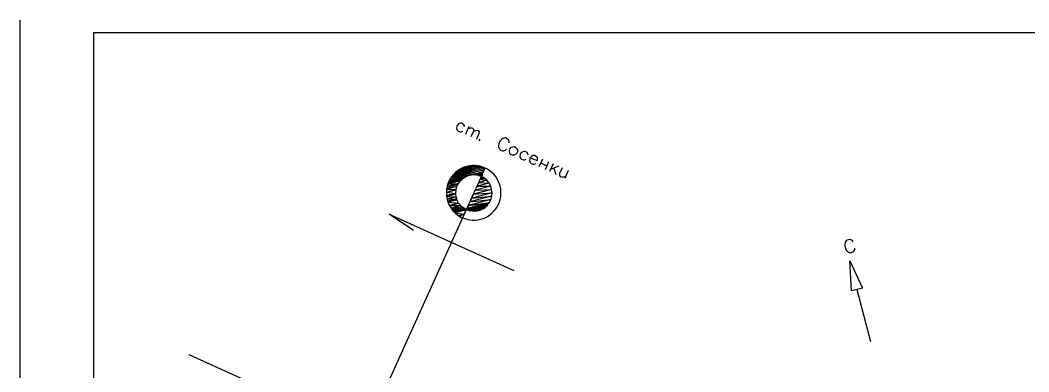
# Model space of a CAD drawing. Header units: millimetres. Extents: x 1 to 1188, y 1 to 840.
# Drawn here: x 0.8 to 274.5, y 744.8 to 840 of the extents above; entities that cross this region are included whole.
import ezdxf

# ---------------------------------------------------------------- set-up
doc = ezdxf.new("R2010")
doc.units = ezdxf.units.MM
doc.layers.add('GEOMETRY', color=7, linetype='Continuous')
doc.layers.add('TEXT_OUTLINE', color=7, linetype='Continuous')

msp = doc.modelspace()

# ---------------------------------------------------------------- linework, layer by layer
at = {"layer": 'GEOMETRY'}
for points in [[(1188.16, 0.71), (0.83, 0.71), (0.83, 840.05)], [(121.42, 811.22), (121.23, 811.66), (121.04, 811.92), (120.53, 812.17), (120.21, 812.11), (119.77, 811.98), (119.39, 811.54), (119.26, 811.28), (119.2, 810.71), (119.39, 810.27), (119.64, 810.01), (120.09, 809.82), (120.47, 809.82), (120.91, 810.01)], [(122.56, 811.28), (121.61, 809.12)], [(122.24, 810.65), (122.94, 810.9), (123.32, 810.9), (123.58, 810.78), (123.83, 810.52), (123.77, 809.95), (123.13, 808.43)], [(123.77, 809.95), (124.47, 810.2), (124.85, 810.27), (125.1, 810.14), (125.36, 809.82), (125.29, 809.31), (124.66, 807.79)], [(125.55, 807.73), (125.29, 807.66), (125.42, 807.47), (125.61, 807.54)], [(133.48, 806.78), (133.48, 807.16), (133.42, 807.35), (133.29, 807.6), (133.04, 807.85), (132.47, 808.17), (132.09, 808.11), (131.9, 808.04), (131.64, 807.98), (131.01, 807.35), (130.69, 806.58), (130.63, 806.08), (130.63, 805.69), (130.82, 805.25), (131.07, 804.93), (131.64, 804.68), (132.02, 804.68), (132.47, 804.87), (132.72, 805.12)], [(138.63, 803.6), (138.5, 804.04), (138.25, 804.3), (137.8, 804.49), (137.42, 804.49), (136.98, 804.3), (136.6, 803.92), (136.47, 803.66), (136.41, 803.09), (136.6, 802.65), (136.85, 802.39), (137.29, 802.2), (137.68, 802.2), (138.12, 802.39)], [(139.2, 802.77), (141.04, 802.01), (141.17, 802.27), (141.17, 802.65), (141.04, 802.9), (140.85, 803.16), (140.34, 803.35), (140.03, 803.35), (139.58, 803.16), (139.2, 802.77), (139.07, 802.46), (139.01, 801.95), (139.2, 801.5), (139.45, 801.25), (139.9, 801.06), (140.28, 801.06), (140.72, 801.25)], [(142.5, 802.39), (141.55, 800.3)], [(142.06, 801.38), (143.71, 800.62)], [(144.15, 801.69), (143.26, 799.54)], [(145.42, 801.12), (144.47, 799.03)], [(146.95, 800.49), (144.72, 799.6)], [(145.61, 799.98), (146.12, 798.27)], [(147.83, 800.04), (147.14, 798.52), (147.14, 798.01), (147.33, 797.69), (147.83, 797.5), (148.15, 797.57), (148.85, 797.82)], [(149.49, 799.34), (148.6, 797.19)], [(123.9, 793.25), (84.78, 706.89)], [(107.51, 783.09), (100.97, 787.53), (134.75, 772.23)], [(226.83, 780.04), (226.58, 780.29), (226.38, 780.42), (226.19, 780.55), (225.81, 780.61), (225.18, 780.49), (224.86, 780.23), (224.73, 780.04), (224.67, 779.85), (224.54, 779.47), (224.54, 778.96), (224.73, 778.14), (224.99, 777.69), (225.24, 777.37), (225.69, 777.18), (226, 777.06), (226.7, 777.25), (226.96, 777.5), (227.21, 777.88), (227.27, 778.26)], [(227.84, 767.09), (231.46, 752.99)], [(46.62, 749.5), (449.59, 566.87)]]:
    msp.add_lwpolyline(points, dxfattribs=at)
for points in [[(1184.79, 5.66), (20.83, 5.66), (20.83, 836.68), (1184.79, 836.68)], [(134.88, 805.82), (135.33, 805.57), (135.58, 805.31), (135.77, 804.87), (135.71, 804.36), (135.58, 804.04), (135.2, 803.66), (134.75, 803.47), (134.37, 803.47), (133.93, 803.66), (133.68, 803.98), (133.55, 804.36), (133.61, 804.93), (133.74, 805.25), (134.06, 805.63), (134.5, 805.76)], [(118.05, 797.69), (126.75, 799.47), (117.61, 797.12)], [(118.05, 797.69), (126.75, 799.47), (117.61, 797.12)], [(126.75, 799.47), (117.61, 797.12), (126.5, 798.96)], [(126.75, 799.47), (117.61, 797.12), (126.5, 798.96)], [(118.37, 798.2), (126.94, 799.98), (118.05, 797.69)], [(118.37, 798.2), (126.94, 799.98), (118.05, 797.69)], [(126.94, 799.98), (118.05, 797.69), (126.75, 799.47)], [(126.94, 799.98), (118.05, 797.69), (126.75, 799.47)], [(118.94, 798.65), (126.31, 800.23), (118.37, 798.2)], [(118.94, 798.65), (126.31, 800.23), (118.37, 798.2)], [(126.31, 800.23), (118.37, 798.2), (126.94, 799.98)], [(126.31, 800.23), (118.37, 798.2), (126.94, 799.98)], [(119.39, 799.09), (125.74, 800.43), (118.94, 798.65)], [(119.39, 799.09), (125.74, 800.43), (118.94, 798.65)], [(125.74, 800.43), (118.94, 798.65), (126.31, 800.23)], [(125.74, 800.43), (118.94, 798.65), (126.31, 800.23)], [(120.02, 799.47), (124.98, 800.55), (119.39, 799.09)], [(120.02, 799.47), (124.98, 800.55), (119.39, 799.09)], [(124.98, 800.55), (119.39, 799.09), (125.74, 800.43)], [(124.98, 800.55), (119.39, 799.09), (125.74, 800.43)], [(120.53, 799.79), (124.4, 800.62), (120.02, 799.47)], [(120.53, 799.79), (124.4, 800.62), (120.02, 799.47)], [(124.4, 800.62), (120.02, 799.47), (124.98, 800.55)], [(124.4, 800.62), (120.02, 799.47), (124.98, 800.55)], [(121.36, 800.17), (123.58, 800.62), (120.53, 799.79)], [(121.36, 800.17), (123.58, 800.62), (120.53, 799.79)], [(123.58, 800.62), (120.53, 799.79), (124.4, 800.62)], [(123.58, 800.62), (120.53, 799.79), (124.4, 800.62)], [(121.74, 800.3), (123.07, 800.62), (121.36, 800.17), (121.74, 800.3), (123.07, 800.62), (121.36, 800.17)], [(123.07, 800.62), (121.36, 800.17), (123.58, 800.62)], [(123.07, 800.62), (121.36, 800.17), (123.58, 800.62)], [(117.04, 795.98), (120.21, 796.55), (116.97, 795.66)], [(117.04, 795.98), (120.21, 796.55), (116.97, 795.66)], [(120.21, 796.55), (116.97, 795.66), (119.7, 795.79)], [(120.21, 796.55), (116.97, 795.66), (119.7, 795.79)], [(117.1, 796.17), (120.66, 796.93), (117.04, 795.98)], [(117.1, 796.17), (120.66, 796.93), (117.04, 795.98)], [(120.66, 796.93), (117.04, 795.98), (120.21, 796.55)], [(120.66, 796.93), (117.04, 795.98), (120.21, 796.55)], [(117.29, 796.49), (120.91, 797.12), (117.1, 796.17)], [(117.29, 796.49), (120.91, 797.12), (117.1, 796.17)], [(120.91, 797.12), (117.1, 796.17), (120.66, 796.93)], [(120.91, 797.12), (117.1, 796.17), (120.66, 796.93)], [(117.36, 796.61), (121.61, 797.63), (117.29, 796.49)], [(117.36, 796.61), (121.61, 797.63), (117.29, 796.49)], [(121.61, 797.63), (117.29, 796.49), (120.91, 797.12)], [(121.61, 797.63), (117.29, 796.49), (120.91, 797.12)], [(117.61, 797.12), (126.5, 798.96), (117.36, 796.61)], [(117.61, 797.12), (126.5, 798.96), (117.36, 796.61)], [(122.43, 797.95), (126.5, 798.96), (123.32, 798.14), (122.43, 797.95), (117.36, 796.61), (121.61, 797.63)], [(122.43, 797.95), (117.36, 796.61), (121.61, 797.63)], [(126.5, 798.96), (122.43, 797.95)], [(122.43, 797.95), (126.5, 798.96), (123.32, 798.14)], [(126.5, 798.96), (122.43, 797.95)], [(126.5, 798.96), (123.32, 798.14), (126.37, 798.71)], [(126.5, 798.96), (123.32, 798.14), (126.37, 798.71)], [(123.32, 798.14), (126.37, 798.71), (124.21, 798.14)], [(123.32, 798.14), (126.37, 798.71), (124.21, 798.14)], [(126.37, 798.71), (124.21, 798.14), (126.24, 798.33)], [(126.37, 798.71), (124.21, 798.14), (126.24, 798.33)], [(124.21, 798.14), (126.24, 798.33), (125.1, 798.01)], [(124.21, 798.14), (126.24, 798.33), (125.1, 798.01)], [(125.1, 798.01), (126.24, 798.33), (126.12, 798.01), (125.1, 798.01), (126.24, 798.33), (126.12, 798.01)], [(125.1, 798.01), (125.48, 797.88), (126.12, 798.01)], [(125.1, 798.01), (125.48, 797.88), (126.12, 798.01)], [(125.61, 797), (127.45, 796.68), (125.23, 796.11)], [(125.61, 797), (127.45, 796.68), (125.23, 796.11)], [(127.45, 796.68), (125.23, 796.11), (128.02, 795.92)], [(127.45, 796.68), (125.23, 796.11), (128.02, 795.92)], [(125.48, 797.88), (126.12, 798.01), (125.93, 797.76)], [(125.48, 797.88), (126.12, 798.01), (125.93, 797.76)], [(125.8, 797.38), (126.75, 797.25), (125.61, 797)], [(125.8, 797.38), (126.75, 797.25), (125.61, 797)], [(126.75, 797.25), (125.61, 797), (127.45, 796.68)], [(126.75, 797.25), (125.61, 797), (127.45, 796.68)], [(125.93, 797.76), (126.31, 797.5), (125.8, 797.38), (125.93, 797.76), (126.31, 797.5), (125.8, 797.38)], [(126.31, 797.5), (125.8, 797.38), (126.75, 797.25)], [(126.31, 797.5), (125.8, 797.38), (126.75, 797.25)], [(116.59, 794.27), (119.07, 794.2), (116.53, 793.5)], [(116.59, 794.27), (119.07, 794.2), (116.53, 793.5)], [(119.07, 794.2), (116.53, 793.5), (119.07, 794.08)], [(119.07, 794.2), (116.53, 793.5), (119.07, 794.08)], [(116.53, 793.5), (119.07, 794.08), (116.53, 793.44)], [(116.53, 793.5), (119.07, 794.08), (116.53, 793.44)], [(119.07, 794.08), (116.53, 793.44), (119.01, 793.12)], [(119.07, 794.08), (116.53, 793.44), (119.01, 793.12)], [(116.66, 794.77), (119.32, 794.96), (116.59, 794.27)], [(116.66, 794.77), (119.32, 794.96), (116.59, 794.27)], [(119.32, 794.96), (116.59, 794.27), (119.07, 794.2)], [(119.32, 794.96), (116.59, 794.27), (119.07, 794.2)], [(116.78, 795.03), (119.58, 795.53), (116.66, 794.77)], [(116.78, 795.03), (119.58, 795.53), (116.66, 794.77)], [(119.58, 795.53), (116.66, 794.77), (119.32, 794.96)], [(119.58, 795.53), (116.66, 794.77), (119.32, 794.96)], [(116.97, 795.66), (119.7, 795.79), (116.78, 795.03)], [(116.97, 795.66), (119.7, 795.79), (116.78, 795.03)], [(119.7, 795.79), (116.78, 795.03), (119.58, 795.53)], [(119.7, 795.79), (116.78, 795.03), (119.58, 795.53)], [(124.28, 794.01), (128.72, 794.2), (123.77, 792.93)], [(124.28, 794.01), (128.72, 794.2), (123.77, 792.93)], [(128.72, 794.2), (123.77, 792.93), (128.85, 793.31)], [(128.72, 794.2), (123.77, 792.93), (128.85, 793.31)], [(124.78, 795.09), (128.47, 795.09), (124.28, 794.01)], [(124.78, 795.09), (128.47, 795.09), (124.28, 794.01)], [(128.47, 795.09), (124.28, 794.01), (128.72, 794.2)], [(128.47, 795.09), (124.28, 794.01), (128.72, 794.2)], [(125.23, 796.11), (128.02, 795.92), (124.78, 795.09)], [(125.23, 796.11), (128.02, 795.92), (124.78, 795.09)], [(128.02, 795.92), (124.78, 795.09), (128.47, 795.09)], [(128.02, 795.92), (124.78, 795.09), (128.47, 795.09)], [(116.53, 793.44), (119.01, 793.12), (116.53, 792.55)], [(116.53, 793.44), (119.01, 793.12), (116.53, 792.55)], [(119.01, 793.12), (116.53, 792.55), (119.01, 792.93)], [(119.01, 793.12), (116.53, 792.55), (119.01, 792.93)], [(116.53, 792.55), (119.01, 792.93), (116.59, 792.3)], [(116.53, 792.55), (119.01, 792.93), (116.59, 792.3)], [(119.01, 792.93), (116.59, 792.3), (119.07, 792.23)], [(119.01, 792.93), (116.59, 792.3), (119.07, 792.23)], [(116.59, 792.3), (119.07, 792.23), (116.72, 791.6)], [(116.59, 792.3), (119.07, 792.23), (116.72, 791.6)], [(119.07, 792.23), (116.72, 791.6), (119.26, 791.66)], [(119.07, 792.23), (116.72, 791.6), (119.26, 791.66)], [(116.72, 791.6), (119.26, 791.66), (116.85, 791.03)], [(116.72, 791.6), (119.26, 791.66), (116.85, 791.03)], [(119.26, 791.66), (116.85, 791.03), (119.32, 791.34)], [(119.26, 791.66), (116.85, 791.03), (119.32, 791.34)], [(116.85, 791.03), (119.32, 791.34), (116.97, 790.71)], [(116.85, 791.03), (119.32, 791.34), (116.97, 790.71)], [(119.32, 791.34), (116.97, 790.71), (119.77, 790.52)], [(119.32, 791.34), (116.97, 790.71), (119.77, 790.52)], [(122.82, 790.84), (128.53, 791.47), (122.43, 789.88)], [(122.82, 790.84), (128.53, 791.47), (122.43, 789.88)], [(128.53, 791.47), (122.43, 789.88), (128.15, 790.65)], [(128.53, 791.47), (122.43, 789.88), (128.15, 790.65)], [(123.32, 791.85), (128.78, 792.36), (122.82, 790.84)], [(123.32, 791.85), (128.78, 792.36), (122.82, 790.84)], [(128.78, 792.36), (122.82, 790.84), (128.53, 791.47)], [(128.78, 792.36), (122.82, 790.84), (128.53, 791.47)], [(123.77, 792.93), (128.85, 793.31), (123.32, 791.85)], [(123.77, 792.93), (128.85, 793.31), (123.32, 791.85)], [(128.85, 793.31), (123.32, 791.85), (128.78, 792.36)], [(128.85, 793.31), (123.32, 791.85), (128.78, 792.36)], [(116.97, 790.71), (119.77, 790.52), (117.29, 789.88)], [(116.97, 790.71), (119.77, 790.52), (117.29, 789.88)], [(119.77, 790.52), (117.29, 789.88)], [(117.29, 789.88), (119.77, 790.52)], [(119.77, 790.52), (117.29, 789.88)], [(117.29, 789.88), (119.77, 790.52)], [(119.77, 790.52), (117.29, 789.88), (120.34, 789.82)], [(119.77, 790.52), (117.29, 789.88), (120.34, 789.82)], [(117.29, 789.88), (120.34, 789.82), (117.8, 789.12)], [(117.29, 789.88), (120.34, 789.82), (117.8, 789.12)], [(120.34, 789.82), (117.8, 789.12), (120.66, 789.5)], [(120.34, 789.82), (117.8, 789.12), (120.66, 789.5)], [(117.8, 789.12), (120.66, 789.5), (117.99, 788.8)], [(117.8, 789.12), (120.66, 789.5), (117.99, 788.8)], [(120.66, 789.5), (117.99, 788.8), (121.1, 789.18)], [(120.66, 789.5), (117.99, 788.8), (121.1, 789.18)], [(117.99, 788.8), (121.1, 789.18), (118.24, 788.49)], [(117.99, 788.8), (121.1, 789.18), (118.24, 788.49)], [(121.1, 789.18), (118.24, 788.49), (121.48, 788.93)], [(121.1, 789.18), (118.24, 788.49), (121.48, 788.93)], [(118.24, 788.49), (121.48, 788.93), (118.5, 788.17)], [(118.24, 788.49), (121.48, 788.93), (118.5, 788.17)], [(121.48, 788.93), (118.5, 788.17), (121.86, 788.74)], [(121.48, 788.93), (118.5, 788.17), (121.86, 788.74)], [(118.5, 788.17), (121.86, 788.74), (118.75, 787.92)], [(118.5, 788.17), (121.86, 788.74), (118.75, 787.92)], [(121.86, 788.74), (118.75, 787.92), (121.86, 788.68)], [(121.86, 788.74), (118.75, 787.92), (121.86, 788.68)], [(118.75, 787.92), (121.86, 788.68), (118.82, 787.85)], [(118.75, 787.92), (121.86, 788.68), (118.82, 787.85)], [(121.86, 788.68), (118.82, 787.85), (121.29, 787.47)], [(121.86, 788.68), (118.82, 787.85), (121.29, 787.47)], [(122.05, 789.06), (127.83, 790.26), (121.86, 788.74)], [(122.05, 789.06), (127.83, 790.26), (121.86, 788.74)], [(127.83, 790.26), (121.86, 788.74), (127.58, 789.95)], [(127.83, 790.26), (121.86, 788.74), (127.58, 789.95)], [(121.86, 788.74), (127.58, 789.95), (122.31, 788.55)], [(121.86, 788.74), (127.58, 789.95), (122.31, 788.55)], [(122.43, 789.88), (128.15, 790.65), (122.05, 789.06)], [(122.43, 789.88), (128.15, 790.65), (122.05, 789.06)], [(128.15, 790.65), (122.05, 789.06), (127.83, 790.26)], [(128.15, 790.65), (122.05, 789.06), (127.83, 790.26)], [(127.58, 789.95), (122.31, 788.55), (127.26, 789.63)], [(127.58, 789.95), (122.31, 788.55), (127.26, 789.63)], [(122.31, 788.55), (127.26, 789.63), (122.69, 788.42)], [(122.31, 788.55), (127.26, 789.63), (122.69, 788.42)], [(127.26, 789.63), (122.69, 788.42), (126.94, 789.31)], [(127.26, 789.63), (122.69, 788.42), (126.94, 789.31)], [(122.69, 788.42), (126.94, 789.31), (123.2, 788.36)], [(122.69, 788.42), (126.94, 789.31), (123.2, 788.36)], [(126.94, 789.31), (123.2, 788.36), (126.5, 789.06)], [(126.94, 789.31), (123.2, 788.36), (126.5, 789.06)], [(123.2, 788.36), (126.5, 789.06), (123.58, 788.3)], [(123.2, 788.36), (126.5, 789.06), (123.58, 788.3)], [(126.5, 789.06), (123.58, 788.3), (126.18, 788.87)], [(126.5, 789.06), (123.58, 788.3), (126.18, 788.87)], [(123.58, 788.3), (126.18, 788.87), (124.15, 788.3)], [(123.58, 788.3), (126.18, 788.87), (124.15, 788.3)], [(126.18, 788.87), (124.15, 788.3), (125.61, 788.61)], [(126.18, 788.87), (124.15, 788.3), (125.61, 788.61)], [(124.15, 788.3), (125.61, 788.61), (124.47, 788.3)], [(124.15, 788.3), (125.61, 788.61), (124.47, 788.3)], [(124.47, 788.3), (125.61, 788.61), (125.55, 788.55), (124.47, 788.3), (125.61, 788.61), (125.55, 788.55)], [(124.47, 788.3), (124.78, 788.36), (125.55, 788.55)], [(124.47, 788.3), (124.78, 788.36), (125.55, 788.55)], [(124.78, 788.36), (125.55, 788.55), (125.36, 788.49)], [(124.78, 788.36), (125.55, 788.55), (125.36, 788.49)], [(118.82, 787.85), (121.29, 787.47), (119.77, 787.09)], [(118.82, 787.85), (121.29, 787.47), (119.77, 787.09)], [(121.29, 787.47), (119.77, 787.09), (120.85, 786.45)], [(121.29, 787.47), (119.77, 787.09), (120.85, 786.45)], [(119.77, 787.09), (121.29, 787.47)], [(121.29, 787.47), (119.77, 787.09)], [(119.77, 787.09), (121.29, 787.47)], [(121.29, 787.47), (119.77, 787.09)], [(225.88, 774.83), (229.31, 767.47), (226.38, 766.71), (225.88, 774.83), (229.31, 767.47), (226.38, 766.71)]]:
    msp.add_lwpolyline(points, close=True, dxfattribs=at)
at = {"layer": 'TEXT_OUTLINE'}
for points in [[(122.02, 800.44), (121.3, 800.22), (120.61, 799.93), (119.97, 799.57), (119.38, 799.16), (118.83, 798.7), (118.33, 798.19), (117.88, 797.64), (117.49, 797.04), (117.16, 796.42), (116.89, 795.76), (116.69, 795.07), (116.54, 794.37), (116.47, 793.65), (116.47, 792.92), (116.55, 792.18), (116.7, 791.44)], [(131.03, 795.12), (130.8, 795.85), (130.51, 796.53), (130.16, 797.17), (129.75, 797.77), (129.28, 798.32), (128.77, 798.82), (128.22, 799.26), (127.63, 799.65), (127, 799.98), (126.34, 800.25), (125.66, 800.46), (124.95, 800.6), (124.23, 800.67), (123.5, 800.67), (122.76, 800.6), (122.02, 800.44)], [(125.71, 786.12), (126.43, 786.34), (127.11, 786.63), (127.75, 786.99), (128.35, 787.4), (128.9, 787.86), (129.4, 788.37), (129.84, 788.92), (130.23, 789.52), (130.56, 790.15), (130.84, 790.8), (131.04, 791.49), (131.18, 792.19), (131.25, 792.91), (131.25, 793.64), (131.18, 794.38), (131.03, 795.12)], [(116.7, 791.44), (116.92, 790.71), (117.22, 790.03), (117.57, 789.39), (117.98, 788.79), (118.44, 788.24), (118.95, 787.75), (119.51, 787.3), (120.1, 786.91), (120.73, 786.58), (121.39, 786.31), (122.07, 786.1), (122.77, 785.96), (123.49, 785.89), (124.23, 785.89), (124.97, 785.97), (125.71, 786.12)]]:
    msp.add_lwpolyline(points, dxfattribs=at)

doc.saveas('drawing.dxf')
